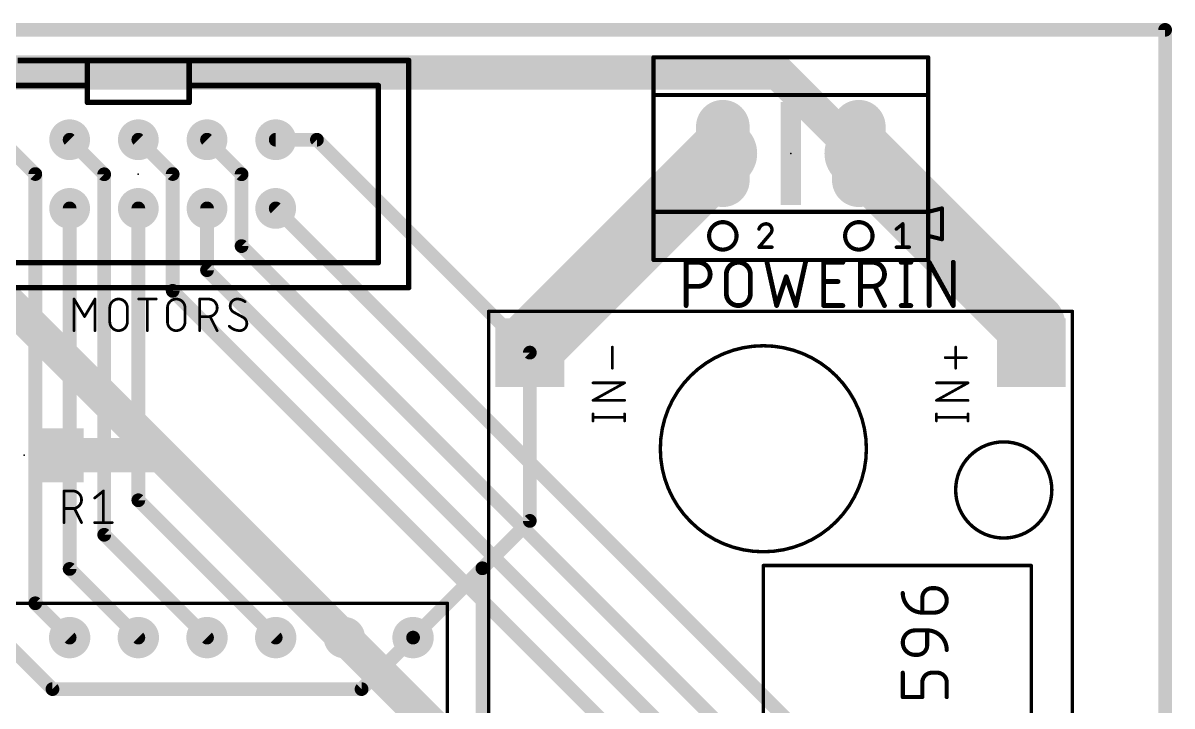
# Model space of a CAD drawing. Extents: x -0.1 to 95.8, y -0.3 to 95.8.
# Drawn here: x 53.27 to 95.76, y 70.49 to 95.76 of the extents above; entities that cross this region are included whole.
import ezdxf

# ---------------------------------------------------------------- set-up
doc = ezdxf.new("R2010")
doc.units = 0
for name, color, linetype in [('1', 12, 'CONTINUOUS'), ('16', 132, 'CONTINUOUS'), ('17', 110, 'CONTINUOUS'), ('21', 253, 'CONTINUOUS'), ('23', 53, 'CONTINUOUS'), ('25', 253, 'CONTINUOUS')]:
    doc.layers.add(name, color=color, linetype=linetype)

# ---------------------------------------------------------------- blocks, each defined once
blk = doc.blocks.new('ROUNDP')
at = {"const_width": 0.5}
blk.add_lwpolyline([(0, -0.25, 1), (0, 0.25, 1), (0, -0.25)], format="xyb", dxfattribs=at)
blk = doc.blocks.new('RECT')
blk.add_solid([(-0.5, -0.5), (0.5, -0.5), (-0.5, 0.5), (0.5, 0.5)])
blk = doc.blocks.new('LONGP100')
at = {"const_width": 1}
blk.add_lwpolyline([(-0.5, 0), (0.5, 0)], dxfattribs=at)
at = {"const_width": 0.5}
for points in [[(-0.5, 0.25, 1), (-0.5, -0.25)], [(0.5, -0.25, 1), (0.5, 0.25)]]:
    blk.add_lwpolyline(points, format="xyb", dxfattribs=at)
blk = doc.blocks.new('SQUAREP')
blk.add_solid([(-0.5, -0.5), (0.5, -0.5), (-0.5, 0.5), (0.5, 0.5)])

msp = doc.modelspace()

# ---------------------------------------------------------------- linework, layer by layer
at = {"layer": '1'}
for points, const_width in [([(46.7106, 91.44), (58.3819, 79.7687)], 1.27), ([(58.801, 90.17), (57.531, 91.44)], 0.508), ([(61.349, 90.162), (60.071, 91.44)], 0.508), ([(58.801, 85.852), (58.801, 90.17)], 0.508), ([(61.349, 87.5049), (61.349, 90.162)], 0.508), ([(60.071, 86.614), (60.071, 88.9)], 0.508), ([(88.5444, 62.9666), (62.611, 88.9)], 0.508), ([(85.471, 63.3829), (61.349, 87.5049)], 0.508), ([(82.931, 63.754), (60.071, 86.614)], 0.508), ([(80.391, 64.262), (58.801, 85.852)], 0.508), ([(54.7146, 79.7687), (58.3819, 79.7687)], 1.27), ([(58.3819, 79.7687), (65.1383, 73.0123)], 1.27), ([(65.151, 73.025), (65.1383, 73.0123)], 1.27), ([(77.851, 60.325), (65.151, 73.025)], 1.27)]:
    msp.add_lwpolyline(points, dxfattribs=dict(at, const_width=const_width))
for points, const_width in [([(57.6208, 91.5298, 1), (57.4412, 91.3502)], 0.254), ([(60.1608, 91.5298, 1), (59.9812, 91.3502)], 0.254), ([(58.928, 90.17, 1), (58.674, 90.17)], 0.254), ([(58.7112, 90.0802, 1), (58.8908, 90.2598)], 0.254), ([(61.476, 90.162, 1), (61.222, 90.162)], 0.254), ([(61.2592, 90.0722, 1), (61.4388, 90.2518)], 0.254), ([(60.198, 88.9, 1), (59.944, 88.9)], 0.254), ([(62.7008, 88.9898, 1), (62.5212, 88.8102)], 0.254), ([(61.4388, 87.5947, 1), (61.2592, 87.4151)], 0.254), ([(61.222, 87.5049, 1), (61.476, 87.5049)], 0.254), ([(60.1608, 86.7038, 1), (59.9812, 86.5242)], 0.254), ([(59.944, 86.614, 1), (60.198, 86.614)], 0.254), ([(58.8908, 85.9418, 1), (58.7112, 85.7622)], 0.254), ([(58.674, 85.852, 1), (58.928, 85.852)], 0.254), ([(54.7146, 80.0862, 1), (54.7146, 79.4512)], 0.635), ([(58.6064, 79.9932, 1), (58.1574, 79.5442)], 0.635), ([(58.3819, 79.4512, 1), (58.3819, 80.0862)], 0.635), ([(58.1574, 79.5442, 1), (58.6064, 79.9932)], 0.635), ([(64.9138, 73.2368, 1), (65.3628, 72.7878)], 0.635), ([(65.3755, 73.2495, 1), (64.9265, 72.8005)], 0.635), ([(64.9138, 72.7878, 1), (65.3628, 73.2368)], 0.635), ([(65.3755, 72.8005, 1), (64.9265, 73.2495)], 0.635)]:
    msp.add_lwpolyline(points, format="xyb", dxfattribs=dict(at, const_width=const_width))
at = {"layer": '16'}
for points, const_width in [([(0.127, 95.504), (95.504, 95.504)], 0.508), ([(95.504, 95.504), (95.504, 0)], 0.508), ([(81.1784, 93.9292), (50.1142, 93.9292)], 1.27), ([(84.1756, 90.932), (81.1784, 93.9292)], 1.27), ([(79.1464, 90.932), (72.009, 83.7946)], 2.54), ([(84.1756, 90.932), (90.551, 84.5566)], 2.54), ([(53.721, 90.17), (52.451, 91.44)], 0.508), ([(56.269, 90.162), (54.991, 91.44)], 0.508), ([(64.135, 91.44), (62.611, 91.44)], 0.508), ([(72.009, 83.566), (64.135, 91.44)], 0.508), ([(53.721, 74.295), (53.721, 90.17)], 0.508), ([(56.269, 76.827), (56.269, 90.162)], 0.508), ([(54.991, 75.565), (54.991, 88.9)], 0.508), ([(57.531, 78.105), (57.531, 88.9)], 0.508), ([(90.551, 84.5566), (90.551, 83.566)], 2.54), ([(72.009, 83.566), (72.009, 83.7946)], 2.54), ([(72.009, 83.566), (72.009, 77.343)], 0.508), ([(62.611, 73.025), (57.531, 78.105)], 0.508), ([(72.009, 77.343), (70.255, 75.589)], 0.508), ([(60.071, 73.025), (56.269, 76.827)], 0.508), ([(57.531, 73.025), (54.991, 75.565)], 0.508), ([(67.691, 73.025), (70.255, 75.589)], 0.508), ([(70.255, 75.589), (70.255, 45.188)], 0.508), ([(54.991, 73.025), (53.721, 74.295)], 0.508), ([(52.451, 73.025), (54.356, 71.12)], 0.508), ([(67.691, 73.025), (65.786, 71.12)], 0.508), ([(65.786, 71.12), (54.356, 71.12)], 0.508)]:
    msp.add_lwpolyline(points, dxfattribs=dict(at, const_width=const_width))
for points, const_width in [([(95.631, 95.504, 1), (95.377, 95.504)], 0.254), ([(95.504, 95.377, 1), (95.504, 95.631)], 0.254), ([(81.4029, 94.1537, 1), (80.9539, 93.7047)], 0.635), ([(81.1784, 93.6117, 1), (81.1784, 94.2467)], 0.635), ([(79.5954, 90.483, 1), (78.6974, 91.381)], 1.27), ([(84.6246, 91.381, 1), (83.7266, 90.483)], 1.27), ([(55.0808, 91.5298, 1), (54.9012, 91.3502)], 0.254), ([(62.611, 91.567, 1), (62.611, 91.313)], 0.254), ([(64.2248, 91.5298, 1), (64.0452, 91.3502)], 0.254), ([(64.135, 91.313, 1), (64.135, 91.567)], 0.254), ([(83.9511, 90.7075, 1), (84.4001, 91.1565)], 0.635), ([(53.848, 90.17, 1), (53.594, 90.17)], 0.254), ([(53.6312, 90.0802, 1), (53.8108, 90.2598)], 0.254), ([(56.396, 90.162, 1), (56.142, 90.162)], 0.254), ([(56.1792, 90.0722, 1), (56.3588, 90.2518)], 0.254), ([(55.118, 88.9, 1), (54.864, 88.9)], 0.254), ([(57.658, 88.9, 1), (57.404, 88.9)], 0.254), ([(91.186, 84.5566, 1), (89.916, 84.5566)], 1.27), ([(90.102, 84.1076, 1), (91, 85.0056)], 1.27), ([(72.644, 83.7946, 1), (71.374, 83.7946)], 1.27), ([(71.56, 84.2436, 1), (72.458, 83.3456)], 1.27), ([(71.374, 83.566, 1), (72.644, 83.566)], 1.27), ([(89.916, 83.566, 1), (91.186, 83.566)], 1.27), ([(72.136, 83.566, 1), (71.882, 83.566)], 0.254), ([(71.9192, 83.4762, 1), (72.0988, 83.6558)], 0.254), ([(57.6208, 78.1948, 1), (57.4412, 78.0152)], 0.254), ([(57.404, 78.105, 1), (57.658, 78.105)], 0.254), ([(71.882, 77.343, 1), (72.136, 77.343)], 0.254), ([(72.0988, 77.2532, 1), (71.9192, 77.4328)], 0.254), ([(56.3588, 76.9168, 1), (56.1792, 76.7372)], 0.254), ([(56.142, 76.827, 1), (56.396, 76.827)], 0.254), ([(55.0808, 75.6548, 1), (54.9012, 75.4752)], 0.254), ([(54.864, 75.565, 1), (55.118, 75.565)], 0.254), ([(70.382, 75.589, 1), (70.128, 75.589)], 0.254), ([(70.1652, 75.6788, 1), (70.3448, 75.4992)], 0.254), ([(70.3448, 75.4992, 1), (70.1652, 75.6788)], 0.254), ([(53.8108, 74.3848, 1), (53.6312, 74.2052)], 0.254), ([(53.594, 74.295, 1), (53.848, 74.295)], 0.254), ([(54.9012, 72.9352, 1), (55.0808, 73.1148)], 0.254), ([(57.4412, 72.9352, 1), (57.6208, 73.1148)], 0.254), ([(59.9812, 72.9352, 1), (60.1608, 73.1148)], 0.254), ([(62.5212, 72.9352, 1), (62.7008, 73.1148)], 0.254), ([(67.6012, 73.1148, 1), (67.7808, 72.9352)], 0.254), ([(67.7808, 72.9352, 1), (67.6012, 73.1148)], 0.254), ([(54.356, 71.247, 1), (54.356, 70.993)], 0.254), ([(54.2662, 71.0302, 1), (54.4458, 71.2098)], 0.254), ([(65.6962, 71.2098, 1), (65.8758, 71.0302)], 0.254), ([(65.786, 70.993, 1), (65.786, 71.247)], 0.254)]:
    msp.add_lwpolyline(points, format="xyb", dxfattribs=dict(at, const_width=const_width))
at = {"layer": '21'}
for points, const_width in [([(53.072, 94.37), (55.648, 94.37)], 0.2032), ([(55.648, 94.37), (55.648, 92.82)], 0.2032), ([(55.648, 94.37), (59.414, 94.37)], 0.2032), ([(59.414, 92.82), (59.414, 94.37)], 0.2032), ([(59.414, 94.37), (67.531, 94.37)], 0.2032), ([(67.531, 94.37), (67.531, 85.97)], 0.2032), ([(86.741, 94.488), (76.581, 94.488)], 0.1524), ([(76.581, 93.091), (76.581, 94.488)], 0.1524), ([(86.741, 94.488), (86.741, 93.091)], 0.1524), ([(48.656, 93.445), (55.648, 93.445)], 0.2032), ([(59.414, 93.445), (66.406, 93.445)], 0.2032), ([(66.406, 93.445), (66.406, 86.895)], 0.2032), ([(76.581, 88.773), (76.581, 93.091)], 0.1524), ([(86.741, 93.091), (76.581, 93.091)], 0.1524), ([(86.741, 93.091), (86.741, 88.773)], 0.1524), ([(55.648, 92.82), (59.414, 92.82)], 0.2032), ([(76.581, 86.995), (76.581, 88.773)], 0.1524), ([(86.741, 88.773), (76.581, 88.773)], 0.1524), ([(87.249, 88.9), (86.741, 88.773)], 0.1524), ([(86.741, 88.773), (86.741, 87.884)], 0.1524), ([(87.249, 87.757), (87.249, 88.9)], 0.1524), ([(85.5627, 88.1366), (85.8026, 88.3285)], 0.127), ([(85.8026, 88.3285), (85.8026, 87.4649)], 0.127), ([(80.8905, 87.9447), (80.4827, 87.4649)], 0.127), ([(86.741, 87.884), (87.249, 87.757)], 0.1524), ([(86.741, 87.884), (86.741, 86.995)], 0.1524), ([(80.4827, 87.4649), (80.9625, 87.4649)], 0.127), ([(85.5627, 87.4649), (86.0425, 87.4649)], 0.127), ([(66.406, 86.895), (48.656, 86.895)], 0.2032), ([(76.581, 86.995), (86.741, 86.995)], 0.1524), ([(67.531, 85.97), (47.531, 85.97)], 0.2032), ([(70.485, 85.09), (70.485, 41.91)], 0.127), ([(92.075, 85.09), (70.485, 85.09)], 0.127), ([(92.075, 41.91), (92.075, 85.09)], 0.127), ([(75.0598, 82.9903), (75.0598, 83.7692)], 0.1016), ([(87.7598, 82.9903), (87.7598, 83.7692)], 0.1016), ([(88.1493, 83.3797), (87.3704, 83.3797)], 0.1016), ([(74.3458, 81.7979), (75.5142, 82.447)], 0.1016), ([(75.5142, 82.447), (74.3458, 82.447)], 0.1016), ([(87.0458, 81.7979), (88.2142, 82.447)], 0.1016), ([(88.2142, 82.447), (87.0458, 82.447)], 0.1016), ([(75.5142, 81.7979), (74.3458, 81.7979)], 0.1016), ([(88.2142, 81.7979), (87.0458, 81.7979)], 0.1016), ([(74.3458, 81.0401), (74.3458, 81.2998)], 0.1016), ([(74.3458, 81.1699), (75.5142, 81.1699)], 0.1016), ([(75.5142, 81.0401), (75.5142, 81.2998)], 0.1016), ([(87.0458, 81.0401), (87.0458, 81.2998)], 0.1016), ([(87.0458, 81.1699), (88.2142, 81.1699)], 0.1016), ([(88.2142, 81.0401), (88.2142, 81.2998)], 0.1016), ([(80.645, 65.278), (80.645, 75.692)], 0.127), ([(80.645, 75.692), (90.551, 75.692)], 0.127), ([(90.551, 75.692), (90.551, 65.278)], 0.127), ([(86.8849, 74.8538), (86.9752, 74.8538)], 0.1524), ([(86.5237, 73.9507), (86.5237, 74.4926)], 0.1524), ([(48.641, 74.295), (68.961, 74.295)], 0.127), ([(68.961, 74.295), (68.961, 59.055)], 0.127), ([(86.9752, 73.9507), (86.5237, 73.9507)], 0.1524), ([(86.2528, 73.2907), (86.7043, 73.2907)], 0.1524), ([(86.7043, 73.2907), (86.7043, 72.7488)], 0.1524), ([(86.3431, 72.3876), (86.2528, 72.3876)], 0.1524), ([(85.8012, 70.8244), (85.8012, 71.7276)], 0.1524), ([(86.5237, 71.3663), (86.5237, 70.8244)], 0.1524), ([(87.0656, 71.7276), (86.8849, 71.7276)], 0.1524), ([(87.4268, 70.8244), (87.4268, 71.3663)], 0.1524), ([(86.5237, 70.8244), (85.8012, 70.8244)], 0.1524)]:
    msp.add_lwpolyline(points, dxfattribs=dict(at, const_width=const_width))
for points, const_width in [([(55.6988, 94.37, 1), (55.5972, 94.37)], 0.1016), ([(55.648, 94.4208, 1), (55.648, 94.3192)], 0.1016), ([(55.648, 94.3192, 1), (55.648, 94.4208)], 0.1016), ([(59.4648, 94.37, 1), (59.3632, 94.37)], 0.1016), ([(59.414, 94.4208, 1), (59.414, 94.3192)], 0.1016), ([(59.414, 94.3192, 1), (59.414, 94.4208)], 0.1016), ([(67.5818, 94.37, 1), (67.4802, 94.37)], 0.1016), ([(67.531, 94.3192, 1), (67.531, 94.4208)], 0.1016), ([(76.581, 94.5261, 1), (76.581, 94.4499)], 0.0762), ([(76.6191, 94.488, 1), (76.5429, 94.488)], 0.0762), ([(86.7791, 94.488, 1), (86.7029, 94.488)], 0.0762), ([(86.741, 94.4499, 1), (86.741, 94.5261)], 0.0762), ([(55.648, 93.3942, 1), (55.648, 93.4958)], 0.1016), ([(59.414, 93.4958, 1), (59.414, 93.3942)], 0.1016), ([(66.4568, 93.445, 1), (66.3552, 93.445)], 0.1016), ([(66.406, 93.3942, 1), (66.406, 93.4958)], 0.1016), ([(76.6191, 93.091, 1), (76.5429, 93.091)], 0.0762), ([(76.581, 93.1291, 1), (76.581, 93.0529)], 0.0762), ([(76.5429, 93.091, 1), (76.6191, 93.091)], 0.0762), ([(86.7791, 93.091, 1), (86.7029, 93.091)], 0.0762), ([(86.7029, 93.091, 1), (86.7791, 93.091)], 0.0762), ([(86.741, 93.0529, 1), (86.741, 93.1291)], 0.0762), ([(55.648, 92.8708, 1), (55.648, 92.7692)], 0.1016), ([(55.5972, 92.82, 1), (55.6988, 92.82)], 0.1016), ([(59.3632, 92.82, 1), (59.4648, 92.82)], 0.1016), ([(59.414, 92.7692, 1), (59.414, 92.8708)], 0.1016), ([(76.6191, 88.773, 1), (76.5429, 88.773)], 0.0762), ([(76.581, 88.8111, 1), (76.581, 88.7349)], 0.0762), ([(76.5429, 88.773, 1), (76.6191, 88.773)], 0.0762), ([(86.7791, 88.773, 1), (86.7029, 88.773)], 0.0762), ([(86.7318, 88.81, 1), (86.7502, 88.736)], 0.0762), ([(86.7029, 88.773, 1), (86.7791, 88.773)], 0.0762), ([(86.741, 88.7349, 1), (86.741, 88.8111)], 0.0762), ([(87.2871, 88.9, 1), (87.2109, 88.9)], 0.0762), ([(87.2582, 88.863, 1), (87.2398, 88.937)], 0.0762), ([(79.1464, 87.376, 1), (79.1464, 88.392, 1), (79.1464, 87.376)], 0.1524), ([(80.7466, 88.3285, 0.3252), (80.4827, 88.1366)], 0.127), ([(80.9625, 88.1126, 0.4142), (80.7466, 88.3285)], 0.127), ([(80.7466, 88.3603, 1), (80.7466, 88.2968)], 0.0635), ([(80.7466, 88.2968, 1), (80.7466, 88.3602)], 0.0635), ([(84.1756, 87.376, 1), (84.1756, 88.392, 1), (84.1756, 87.376)], 0.1524), ([(85.8344, 88.3285, 1), (85.7709, 88.3285)], 0.0635), ([(85.8224, 88.3037, 1), (85.7828, 88.3533)], 0.0635), ([(80.4525, 88.1464, 1), (80.5129, 88.1268)], 0.0635), ([(80.8905, 87.9447, 0.2053), (80.9625, 88.1126)], 0.127), ([(80.8686, 87.9677, 1), (80.9124, 87.9217)], 0.0635), ([(80.9147, 87.9241, 1), (80.8663, 87.9652)], 0.0635), ([(80.9942, 88.1126, 1), (80.9308, 88.1126)], 0.0635), ([(80.9308, 88.1126, 1), (80.9943, 88.1126)], 0.0635), ([(85.5429, 88.1614, 1), (85.5826, 88.1118)], 0.0635), ([(86.7502, 87.921, 1), (86.7318, 87.847)], 0.0762), ([(86.7791, 87.884, 1), (86.7029, 87.884)], 0.0762), ([(86.7029, 87.884, 1), (86.7791, 87.884)], 0.0762), ([(87.2109, 87.757, 1), (87.2871, 87.757)], 0.0762), ([(87.2398, 87.72, 1), (87.2582, 87.794)], 0.0762), ([(80.4827, 87.4967, 1), (80.4827, 87.4331)], 0.0635), ([(80.4585, 87.4855, 1), (80.5069, 87.4443)], 0.0635), ([(80.9625, 87.4331, 1), (80.9625, 87.4967)], 0.0635), ([(85.5627, 87.4967, 1), (85.5627, 87.4331)], 0.0635), ([(85.7709, 87.4649, 1), (85.8344, 87.4649)], 0.0635), ([(86.0425, 87.4331, 1), (86.0425, 87.4967)], 0.0635), ([(66.3552, 86.895, 1), (66.4568, 86.895)], 0.1016), ([(66.406, 86.8442, 1), (66.406, 86.9458)], 0.1016), ([(76.581, 87.0331, 1), (76.581, 86.9569)], 0.0762), ([(76.5429, 86.995, 1), (76.6191, 86.995)], 0.0762), ([(86.7029, 86.995, 1), (86.7791, 86.995)], 0.0762), ([(86.741, 86.9569, 1), (86.741, 87.0331)], 0.0762), ([(67.4802, 85.97, 1), (67.5818, 85.97)], 0.1016), ([(67.531, 85.9192, 1), (67.531, 86.0208)], 0.1016), ([(70.5168, 85.09, 1), (70.4532, 85.09)], 0.0635), ([(70.485, 85.1218, 1), (70.485, 85.0583)], 0.0635), ([(92.1068, 85.09, 1), (92.0433, 85.09)], 0.0635), ([(92.075, 85.0583, 1), (92.075, 85.1218)], 0.0635), ([(75.0852, 83.7692, 1), (75.0344, 83.7692)], 0.0508), ([(80.645, 76.2, 1), (80.645, 83.82, 1), (80.645, 76.2)], 0.127), ([(87.7852, 83.7692, 1), (87.7344, 83.7692)], 0.0508), ([(87.3704, 83.4051, 1), (87.3704, 83.3543)], 0.0508), ([(88.1493, 83.3543, 1), (88.1493, 83.4051)], 0.0508), ([(75.0344, 82.9903, 1), (75.0852, 82.9903)], 0.0508), ([(87.7344, 82.9903, 1), (87.7852, 82.9903)], 0.0508), ([(74.3458, 82.4724, 1), (74.3458, 82.4216)], 0.0508), ([(75.5265, 82.4248, 1), (75.5019, 82.4692)], 0.0508), ([(75.5142, 82.4216, 1), (75.5142, 82.4724)], 0.0508), ([(87.0458, 82.4724, 1), (87.0458, 82.4216)], 0.0508), ([(88.2265, 82.4248, 1), (88.2019, 82.4692)], 0.0508), ([(88.2142, 82.4216, 1), (88.2142, 82.4724)], 0.0508), ([(74.3458, 81.8233, 1), (74.3458, 81.7725)], 0.0508), ([(74.3335, 81.8201, 1), (74.3581, 81.7757)], 0.0508), ([(75.5142, 81.7725, 1), (75.5142, 81.8233)], 0.0508), ([(87.0458, 81.8233, 1), (87.0458, 81.7725)], 0.0508), ([(87.0335, 81.8201, 1), (87.0581, 81.7757)], 0.0508), ([(88.2142, 81.7725, 1), (88.2142, 81.8233)], 0.0508), ([(74.3712, 81.2998, 1), (74.3204, 81.2998)], 0.0508), ([(74.3458, 81.1953, 1), (74.3458, 81.1445)], 0.0508), ([(75.5396, 81.2998, 1), (75.4888, 81.2998)], 0.0508), ([(75.5142, 81.1445, 1), (75.5142, 81.1953)], 0.0508), ([(87.0712, 81.2998, 1), (87.0204, 81.2998)], 0.0508), ([(87.0458, 81.1953, 1), (87.0458, 81.1445)], 0.0508), ([(88.2396, 81.2998, 1), (88.1888, 81.2998)], 0.0508), ([(88.2142, 81.1445, 1), (88.2142, 81.1953)], 0.0508), ([(74.3204, 81.0401, 1), (74.3712, 81.0401)], 0.0508), ([(75.4888, 81.0401, 1), (75.5396, 81.0401)], 0.0508), ([(87.0204, 81.0401, 1), (87.0712, 81.0401)], 0.0508), ([(88.1888, 81.0401, 1), (88.2396, 81.0401)], 0.0508), ([(89.535, 76.708, 1), (89.535, 80.264, 1), (89.535, 76.708)], 0.127), ([(80.6768, 75.692, 1), (80.6133, 75.692)], 0.0635), ([(80.645, 75.7238, 1), (80.645, 75.6603)], 0.0635), ([(90.5828, 75.692, 1), (90.5192, 75.692)], 0.0635), ([(90.551, 75.6603, 1), (90.551, 75.7238)], 0.0635), ([(86.8849, 74.8538, 0.4142), (86.5237, 74.4926)], 0.1524), ([(86.8849, 74.8919, 1), (86.8849, 74.8157)], 0.0762), ([(86.8849, 74.8157, 1), (86.8849, 74.8919)], 0.0762), ([(86.9752, 73.9507, 1), (86.9752, 74.8538)], 0.1524), ([(86.9752, 74.8919, 1), (86.9752, 74.8157)], 0.0762), ([(86.9752, 74.8157, 1), (86.9752, 74.8919)], 0.0762), ([(85.8012, 74.6732, 0.4142), (86.5237, 73.9507)], 0.1524), ([(85.8393, 74.6732, 1), (85.7631, 74.6732)], 0.0762), ([(86.5618, 74.4926, 1), (86.4856, 74.4926)], 0.0762), ([(86.4856, 74.4926, 1), (86.5618, 74.4926)], 0.0762), ([(68.9928, 74.295, 1), (68.9292, 74.295)], 0.0635), ([(68.961, 74.2632, 1), (68.961, 74.3268)], 0.0635), ([(86.5237, 73.9888, 1), (86.5237, 73.9126)], 0.0762), ([(86.4856, 73.9507, 1), (86.5618, 73.9507)], 0.0762), ([(86.5237, 73.9126, 1), (86.5237, 73.9888)], 0.0762), ([(86.9752, 73.9888, 1), (86.9752, 73.9126)], 0.0762), ([(86.9752, 73.9126, 1), (86.9752, 73.9888)], 0.0762), ([(86.2528, 73.2907, 1), (86.2528, 72.3876)], 0.1524), ([(86.2528, 73.3288, 1), (86.2528, 73.2526)], 0.0762), ([(86.2528, 73.2526, 1), (86.2528, 73.3288)], 0.0762), ([(86.7424, 73.2907, 1), (86.6662, 73.2907)], 0.0762), ([(87.4268, 72.5682, 0.4142), (86.7043, 73.2907)], 0.1524), ([(86.7043, 73.3288, 1), (86.7043, 73.2526)], 0.0762), ([(86.7043, 73.2526, 1), (86.7043, 73.3288)], 0.0762), ([(86.3431, 72.3876, 0.4142), (86.7043, 72.7488)], 0.1524), ([(86.7424, 72.7488, 1), (86.6662, 72.7488)], 0.0762), ([(86.6662, 72.7488, 1), (86.7424, 72.7488)], 0.0762), ([(86.2528, 72.4257, 1), (86.2528, 72.3495)], 0.0762), ([(86.2528, 72.3495, 1), (86.2528, 72.4257)], 0.0762), ([(86.3431, 72.4257, 1), (86.3431, 72.3495)], 0.0762), ([(86.3431, 72.3495, 1), (86.3431, 72.4257)], 0.0762), ([(87.3887, 72.5682, 1), (87.4649, 72.5682)], 0.0762), ([(85.8393, 71.7276, 1), (85.7631, 71.7276)], 0.0762), ([(86.8849, 71.7276, 0.4142), (86.5237, 71.3663)], 0.1524), ([(86.5618, 71.3663, 1), (86.4856, 71.3663)], 0.0762), ([(86.4856, 71.3663, 1), (86.5618, 71.3663)], 0.0762), ([(86.8849, 71.7657, 1), (86.8849, 71.6895)], 0.0762), ([(86.8849, 71.6895, 1), (86.8849, 71.7657)], 0.0762), ([(87.4268, 71.3663, 0.4142), (87.0656, 71.7276)], 0.1524), ([(87.0656, 71.7657, 1), (87.0656, 71.6895)], 0.0762), ([(87.0656, 71.6895, 1), (87.0656, 71.7657)], 0.0762), ([(87.4649, 71.3663, 1), (87.3887, 71.3663)], 0.0762), ([(87.3887, 71.3663, 1), (87.4649, 71.3663)], 0.0762), ([(85.8012, 70.8625, 1), (85.8012, 70.7863)], 0.0762), ([(85.7631, 70.8244, 1), (85.8393, 70.8244)], 0.0762), ([(86.4856, 70.8244, 1), (86.5618, 70.8244)], 0.0762), ([(86.5237, 70.7863, 1), (86.5237, 70.8625)], 0.0762), ([(87.3887, 70.8244, 1), (87.4649, 70.8244)], 0.0762)]:
    msp.add_lwpolyline(points, format="xyb", dxfattribs=dict(at, const_width=const_width))
at = {"layer": '23'}
for p in [(81.661, 90.932), (57.531, 90.17), (70.485, 85.09), (53.3146, 79.7687)]:
    msp.add_point(p, dxfattribs=at)
at = {"layer": '25'}
for points, const_width in [([(77.7883, 85.3059), (77.7883, 86.9061)], 0.1778), ([(77.7883, 86.9061), (78.2328, 86.9061)], 0.1778), ([(80.781, 86.9061), (81.1366, 85.3059)], 0.1778), ([(81.8478, 85.3059), (82.2034, 86.9061)], 0.1778), ([(82.8746, 85.3059), (82.8746, 86.9061)], 0.1778), ([(82.8746, 86.9061), (83.5858, 86.9061)], 0.1778), ([(84.2361, 85.3059), (84.2361, 86.9061)], 0.1778), ([(84.2361, 86.9061), (84.6806, 86.9061)], 0.1778), ([(85.7432, 86.9061), (86.0988, 86.9061)], 0.1778), ([(85.921, 86.9061), (85.921, 85.3059)], 0.1778), ([(86.7791, 85.3059), (86.7791, 86.9061)], 0.1778), ([(86.7791, 86.9061), (87.6681, 85.3059)], 0.1778), ([(87.6681, 85.3059), (87.6681, 86.9061)], 0.1778), ([(79.2761, 85.7504), (79.2761, 86.4616)], 0.1778), ([(80.1651, 86.4616), (80.1651, 85.7504)], 0.1778), ([(81.1366, 85.3059), (81.4922, 86.3727)], 0.1778), ([(81.4922, 86.3727), (81.8478, 85.3059)], 0.1778), ([(82.8746, 86.1949), (83.408, 86.1949)], 0.1778), ([(78.2328, 86.0171), (77.7883, 86.0171)], 0.1778), ([(84.6806, 86.0171), (84.2361, 86.0171)], 0.1778), ([(85.1251, 85.3059), (84.7695, 86.0171)], 0.1778), ([(55.1533, 84.3788), (55.1533, 85.5472)], 0.1016), ([(55.1533, 85.5472), (55.5428, 84.8981)], 0.1016), ([(55.5428, 84.8981), (55.9322, 85.5472)], 0.1016), ([(55.9322, 85.5472), (55.9322, 84.3788)], 0.1016), ([(57.5423, 85.5472), (58.1914, 85.5472)], 0.1016), ([(57.8669, 84.3788), (57.8669, 85.5472)], 0.1016), ([(59.7976, 84.3788), (59.7976, 85.5472)], 0.1016), ([(59.7976, 85.5472), (60.1221, 85.5472)], 0.1016), ([(56.4755, 84.7034), (56.4755, 85.2226)], 0.1016), ([(57.1246, 85.2226), (57.1246, 84.7034)], 0.1016), ([(58.6091, 84.7034), (58.6091, 85.2226)], 0.1016), ([(59.2582, 85.2226), (59.2582, 84.7034)], 0.1016), ([(61.4144, 84.8656), (61.0574, 85.0604)], 0.1016), ([(83.5858, 85.3059), (82.8746, 85.3059)], 0.1778), ([(85.7432, 85.3059), (86.0988, 85.3059)], 0.1778), ([(60.1221, 84.8981), (59.7976, 84.8981)], 0.1016), ([(60.4467, 84.3788), (60.187, 84.8981)], 0.1016), ([(54.7811, 77.2795), (54.7811, 78.4479)], 0.1016), ([(54.7811, 78.4479), (55.1056, 78.4479)], 0.1016), ([(55.9167, 78.1883), (56.2412, 78.4479)], 0.1016), ([(56.2412, 78.4479), (56.2412, 77.2795)], 0.1016), ([(55.1056, 77.7988), (54.7811, 77.7988)], 0.1016), ([(55.4302, 77.2795), (55.1705, 77.7988)], 0.1016), ([(55.9167, 77.2795), (56.5658, 77.2795)], 0.1016)]:
    msp.add_lwpolyline(points, dxfattribs=dict(at, const_width=const_width))
for points, const_width in [([(77.8328, 86.9061, 1), (77.7439, 86.9061)], 0.0889), ([(77.7883, 86.9506, 1), (77.7883, 86.8617)], 0.0889), ([(78.2328, 86.0171, 1), (78.2328, 86.9061)], 0.1778), ([(78.2328, 86.9506, 1), (78.2328, 86.8617)], 0.0889), ([(78.2328, 86.8617, 1), (78.2328, 86.9506)], 0.0889), ([(80.1651, 86.4616, 1), (79.2761, 86.4616)], 0.1778), ([(80.8243, 86.9157, 1), (80.7376, 86.8965)], 0.0889), ([(82.2467, 86.8965, 1), (82.16, 86.9157)], 0.0889), ([(82.919, 86.9061, 1), (82.8301, 86.9061)], 0.0889), ([(82.8746, 86.9506, 1), (82.8746, 86.8617)], 0.0889), ([(83.5858, 86.8617, 1), (83.5858, 86.9506)], 0.0889), ([(84.2805, 86.9061, 1), (84.1916, 86.9061)], 0.0889), ([(84.2361, 86.9506, 1), (84.2361, 86.8617)], 0.0889), ([(84.6806, 86.0171, 1), (84.6806, 86.9061)], 0.1778), ([(84.6806, 86.9506, 1), (84.6806, 86.8617)], 0.0889), ([(84.6806, 86.8617, 1), (84.6806, 86.9506)], 0.0889), ([(85.7432, 86.9506, 1), (85.7432, 86.8617)], 0.0889), ([(85.9655, 86.9061, 1), (85.8766, 86.9061)], 0.0889), ([(86.0988, 86.8617, 1), (86.0988, 86.9506)], 0.0889), ([(86.818, 86.9277, 1), (86.7402, 86.8845)], 0.0889), ([(86.8235, 86.9061, 1), (86.7347, 86.9061)], 0.0889), ([(87.7126, 86.9061, 1), (87.6237, 86.9061)], 0.0889), ([(79.3206, 86.4616, 1), (79.2317, 86.4616)], 0.0889), ([(79.2317, 86.4616, 1), (79.3206, 86.4616)], 0.0889), ([(80.2096, 86.4616, 1), (80.1207, 86.4616)], 0.0889), ([(80.1207, 86.4616, 1), (80.2096, 86.4616)], 0.0889), ([(81.5343, 86.3868, 1), (81.45, 86.3586)], 0.0889), ([(81.5343, 86.3586, 1), (81.45, 86.3868)], 0.0889), ([(82.8746, 86.2394, 1), (82.8746, 86.1505)], 0.0889), ([(83.408, 86.1505, 1), (83.408, 86.2394)], 0.0889), ([(77.7883, 86.0615, 1), (77.7883, 85.9727)], 0.0889), ([(78.2328, 86.0615, 1), (78.2328, 85.9727)], 0.0889), ([(78.2328, 85.9727, 1), (78.2328, 86.0615)], 0.0889), ([(79.2761, 85.7504, 1), (80.1651, 85.7504)], 0.1778), ([(79.3206, 85.7504, 1), (79.2317, 85.7504)], 0.0889), ([(80.2096, 85.7504, 1), (80.1207, 85.7504)], 0.0889), ([(84.2361, 86.0615, 1), (84.2361, 85.9727)], 0.0889), ([(84.6806, 86.0615, 1), (84.6806, 85.9727)], 0.0889), ([(84.6806, 85.9727, 1), (84.6806, 86.0615)], 0.0889), ([(84.8092, 86.037, 1), (84.7297, 85.9972)], 0.0889), ([(55.1787, 85.5472, 1), (55.1279, 85.5472)], 0.0508), ([(55.1751, 85.5603, 1), (55.1315, 85.5341)], 0.0508), ([(55.9576, 85.5472, 1), (55.9068, 85.5472)], 0.0508), ([(55.954, 85.5341, 1), (55.9104, 85.5603)], 0.0508), ([(57.1246, 85.2226, 1), (56.4755, 85.2226)], 0.1016), ([(57.5423, 85.5726, 1), (57.5423, 85.5218)], 0.0508), ([(57.8923, 85.5472, 1), (57.8415, 85.5472)], 0.0508), ([(58.1914, 85.5218, 1), (58.1914, 85.5726)], 0.0508), ([(59.2582, 85.2226, 1), (58.6091, 85.2226)], 0.1016), ([(59.823, 85.5472, 1), (59.7722, 85.5472)], 0.0508), ([(59.7976, 85.5726, 1), (59.7976, 85.5218)], 0.0508), ([(60.1221, 84.8981, 1), (60.1221, 85.5472)], 0.1016), ([(60.1221, 85.5726, 1), (60.1221, 85.5218)], 0.0508), ([(60.1221, 85.5218, 1), (60.1221, 85.5726)], 0.0508), ([(61.1872, 85.5472, 0.4142), (60.9275, 85.2876)], 0.1016), ([(61.4793, 85.4498, 0.1623), (61.1872, 85.5472)], 0.1016), ([(61.1872, 85.5726, 1), (61.1872, 85.5218)], 0.0508), ([(61.1872, 85.5218, 1), (61.1872, 85.5726)], 0.0508), ([(61.4641, 85.4295, 1), (61.4945, 85.4702)], 0.0508), ([(79.2317, 85.7504, 1), (79.3206, 85.7504)], 0.0889), ([(80.1207, 85.7504, 1), (80.2096, 85.7504)], 0.0889), ([(56.5009, 85.2226, 1), (56.4501, 85.2226)], 0.0508), ([(56.4501, 85.2226, 1), (56.5009, 85.2226)], 0.0508), ([(57.15, 85.2226, 1), (57.0992, 85.2226)], 0.0508), ([(57.0992, 85.2226, 1), (57.15, 85.2226)], 0.0508), ([(58.6345, 85.2226, 1), (58.5837, 85.2226)], 0.0508), ([(58.5837, 85.2226, 1), (58.6345, 85.2226)], 0.0508), ([(59.2836, 85.2226, 1), (59.2328, 85.2226)], 0.0508), ([(59.2328, 85.2226, 1), (59.2836, 85.2226)], 0.0508), ([(60.9275, 85.2876, 0.2656), (61.0574, 85.0604)], 0.1016), ([(60.9529, 85.2876, 1), (60.9021, 85.2876)], 0.0508), ([(60.9021, 85.2876, 1), (60.9529, 85.2876)], 0.0508), ([(61.0695, 85.0827, 1), (61.0452, 85.0381)], 0.0508), ([(61.0445, 85.0385, 1), (61.0703, 85.0822)], 0.0508), ([(77.7439, 85.3059, 1), (77.8328, 85.3059)], 0.0889), ([(81.0944, 85.32, 1), (81.1787, 85.2918)], 0.0889), ([(81.0932, 85.2963, 1), (81.1799, 85.3155)], 0.0889), ([(81.8044, 85.3155, 1), (81.8911, 85.2963)], 0.0889), ([(81.8056, 85.2918, 1), (81.8899, 85.32)], 0.0889), ([(82.8746, 85.3504, 1), (82.8746, 85.2615)], 0.0889), ([(82.8301, 85.3059, 1), (82.919, 85.3059)], 0.0889), ([(83.5858, 85.2615, 1), (83.5858, 85.3504)], 0.0889), ([(84.1916, 85.3059, 1), (84.2805, 85.3059)], 0.0889), ([(85.0853, 85.286, 1), (85.1648, 85.3258)], 0.0889), ([(85.7432, 85.3504, 1), (85.7432, 85.2615)], 0.0889), ([(85.8766, 85.3059, 1), (85.9655, 85.3059)], 0.0889), ([(86.0988, 85.2615, 1), (86.0988, 85.3504)], 0.0889), ([(86.7347, 85.3059, 1), (86.8235, 85.3059)], 0.0889), ([(87.6237, 85.3059, 1), (87.7126, 85.3059)], 0.0889), ([(87.6292, 85.2843, 1), (87.707, 85.3275)], 0.0889), ([(55.521, 84.9112, 1), (55.5645, 84.885)], 0.0508), ([(55.521, 84.885, 1), (55.5645, 84.9112)], 0.0508), ([(56.4755, 84.7034, 1), (57.1246, 84.7034)], 0.1016), ([(56.5009, 84.7034, 1), (56.4501, 84.7034)], 0.0508), ([(56.4501, 84.7034, 1), (56.5009, 84.7034)], 0.0508), ([(57.15, 84.7034, 1), (57.0992, 84.7034)], 0.0508), ([(57.0992, 84.7034, 1), (57.15, 84.7034)], 0.0508), ([(58.6091, 84.7034, 1), (59.2582, 84.7034)], 0.1016), ([(58.6345, 84.7034, 1), (58.5837, 84.7034)], 0.0508), ([(58.5837, 84.7034, 1), (58.6345, 84.7034)], 0.0508), ([(59.2836, 84.7034, 1), (59.2328, 84.7034)], 0.0508), ([(59.2328, 84.7034, 1), (59.2836, 84.7034)], 0.0508), ([(59.7976, 84.9235, 1), (59.7976, 84.8727)], 0.0508), ([(60.1221, 84.9235, 1), (60.1221, 84.8727)], 0.0508), ([(60.1221, 84.8727, 1), (60.1221, 84.9235)], 0.0508), ([(60.2097, 84.9094, 1), (60.1643, 84.8867)], 0.0508), ([(60.8951, 84.5411, 0.2), (61.2846, 84.3788)], 0.1016), ([(60.9131, 84.559, 1), (60.8771, 84.5232)], 0.0508), ([(61.2846, 84.3788, 0.4142), (61.5442, 84.6384)], 0.1016), ([(61.5442, 84.6384, 0.2656), (61.4144, 84.8656)], 0.1016), ([(61.4273, 84.8875, 1), (61.4015, 84.8437)], 0.0508), ([(61.4022, 84.8433, 1), (61.4265, 84.8879)], 0.0508), ([(61.5696, 84.6384, 1), (61.5188, 84.6384)], 0.0508), ([(61.5188, 84.6384, 1), (61.5696, 84.6384)], 0.0508), ([(55.1279, 84.3788, 1), (55.1787, 84.3788)], 0.0508), ([(55.9068, 84.3788, 1), (55.9576, 84.3788)], 0.0508), ([(57.8415, 84.3788, 1), (57.8923, 84.3788)], 0.0508), ([(59.7722, 84.3788, 1), (59.823, 84.3788)], 0.0508), ([(60.4239, 84.3674, 1), (60.4694, 84.3902)], 0.0508), ([(61.2846, 84.4042, 1), (61.2846, 84.3534)], 0.0508), ([(61.2846, 84.3534, 1), (61.2846, 84.4042)], 0.0508), ([(54.8065, 78.4479, 1), (54.7557, 78.4479)], 0.0508), ([(54.7811, 78.4733, 1), (54.7811, 78.4225)], 0.0508), ([(55.1056, 77.7988, 1), (55.1056, 78.4479)], 0.1016), ([(55.1056, 78.4733, 1), (55.1056, 78.4225)], 0.0508), ([(55.1056, 78.4225, 1), (55.1056, 78.4733)], 0.0508), ([(55.9008, 78.2081, 1), (55.9326, 78.1684)], 0.0508), ([(56.2666, 78.4479, 1), (56.2158, 78.4479)], 0.0508), ([(56.2571, 78.4281, 1), (56.2254, 78.4677)], 0.0508), ([(54.7811, 77.8242, 1), (54.7811, 77.7734)], 0.0508), ([(55.1056, 77.8242, 1), (55.1056, 77.7734)], 0.0508), ([(55.1056, 77.7734, 1), (55.1056, 77.8242)], 0.0508), ([(55.1932, 77.8101, 1), (55.1478, 77.7874)], 0.0508), ([(54.7557, 77.2795, 1), (54.8065, 77.2795)], 0.0508), ([(55.4074, 77.2681, 1), (55.4529, 77.2909)], 0.0508), ([(55.9167, 77.3049, 1), (55.9167, 77.2541)], 0.0508), ([(56.2158, 77.2795, 1), (56.2666, 77.2795)], 0.0508), ([(56.5658, 77.2541, 1), (56.5658, 77.3049)], 0.0508)]:
    msp.add_lwpolyline(points, format="xyb", dxfattribs=dict(at, const_width=const_width))

# ---------------------------------------------------------------- block references
at = {"layer": '1', "xscale": 1.6, "yscale": 2, "rotation": 180}
msp.add_blockref('RECT', (54.7146, 79.7687), dxfattribs=at)
at = {"layer": '17'}
for name, p, xscale, yscale, rotation in [('LONGP100', (79.1464, 90.932), 1.9812, 1.9812, 270), ('LONGP100', (79.1464, 90.932), 1.9812, 1.9812, 270), ('LONGP100', (84.1756, 90.932), 1.9812, 1.9812, 270), ('LONGP100', (84.1756, 90.932), 1.9812, 1.9812, 270), ('ROUNDP', (54.991, 91.44), 1.508, 1.508, 180), ('ROUNDP', (54.991, 91.44), 1.508, 1.508, 180), ('ROUNDP', (57.531, 91.44), 1.508, 1.508, 180), ('ROUNDP', (57.531, 91.44), 1.508, 1.508, 180), ('ROUNDP', (60.071, 91.44), 1.508, 1.508, 180), ('ROUNDP', (60.071, 91.44), 1.508, 1.508, 180), ('ROUNDP', (62.611, 91.44), 1.508, 1.508, 180), ('ROUNDP', (62.611, 91.44), 1.508, 1.508, 180), ('ROUNDP', (54.991, 88.9), 1.508, 1.508, 180), ('ROUNDP', (54.991, 88.9), 1.508, 1.508, 180), ('ROUNDP', (57.531, 88.9), 1.508, 1.508, 180), ('ROUNDP', (57.531, 88.9), 1.508, 1.508, 180), ('ROUNDP', (60.071, 88.9), 1.508, 1.508, 180), ('ROUNDP', (60.071, 88.9), 1.508, 1.508, 180), ('ROUNDP', (62.611, 88.9), 1.508, 1.508, 180), ('ROUNDP', (62.611, 88.9), 1.508, 1.508, 180), ('SQUAREP', (72.009, 83.566), 2.54, 2.54, 270), ('SQUAREP', (72.009, 83.566), 2.54, 2.54, 270), ('SQUAREP', (90.551, 83.566), 2.54, 2.54, 270), ('SQUAREP', (90.551, 83.566), 2.54, 2.54, 270), ('ROUNDP', (54.991, 73.025), 1.53, 1.53, 270), ('ROUNDP', (54.991, 73.025), 1.53, 1.53, 270), ('ROUNDP', (57.531, 73.025), 1.53, 1.53, 270), ('ROUNDP', (57.531, 73.025), 1.53, 1.53, 270), ('ROUNDP', (60.071, 73.025), 1.53, 1.53, 270), ('ROUNDP', (60.071, 73.025), 1.53, 1.53, 270), ('ROUNDP', (62.611, 73.025), 1.53, 1.53, 270), ('ROUNDP', (62.611, 73.025), 1.53, 1.53, 270), ('ROUNDP', (65.151, 73.025), 1.53, 1.53, 270), ('ROUNDP', (65.151, 73.025), 1.53, 1.53, 270), ('ROUNDP', (67.691, 73.025), 1.53, 1.53, 270), ('ROUNDP', (67.691, 73.025), 1.53, 1.53, 270)]:
    msp.add_blockref(name, p, dxfattribs=dict(at, xscale=xscale, yscale=yscale, rotation=rotation))
at = {"layer": '21', "xscale": 0.762, "yscale": 3.81, "rotation": 180}
msp.add_blockref('RECT', (81.661, 90.932), dxfattribs=at)

doc.saveas('drawing.dxf')
